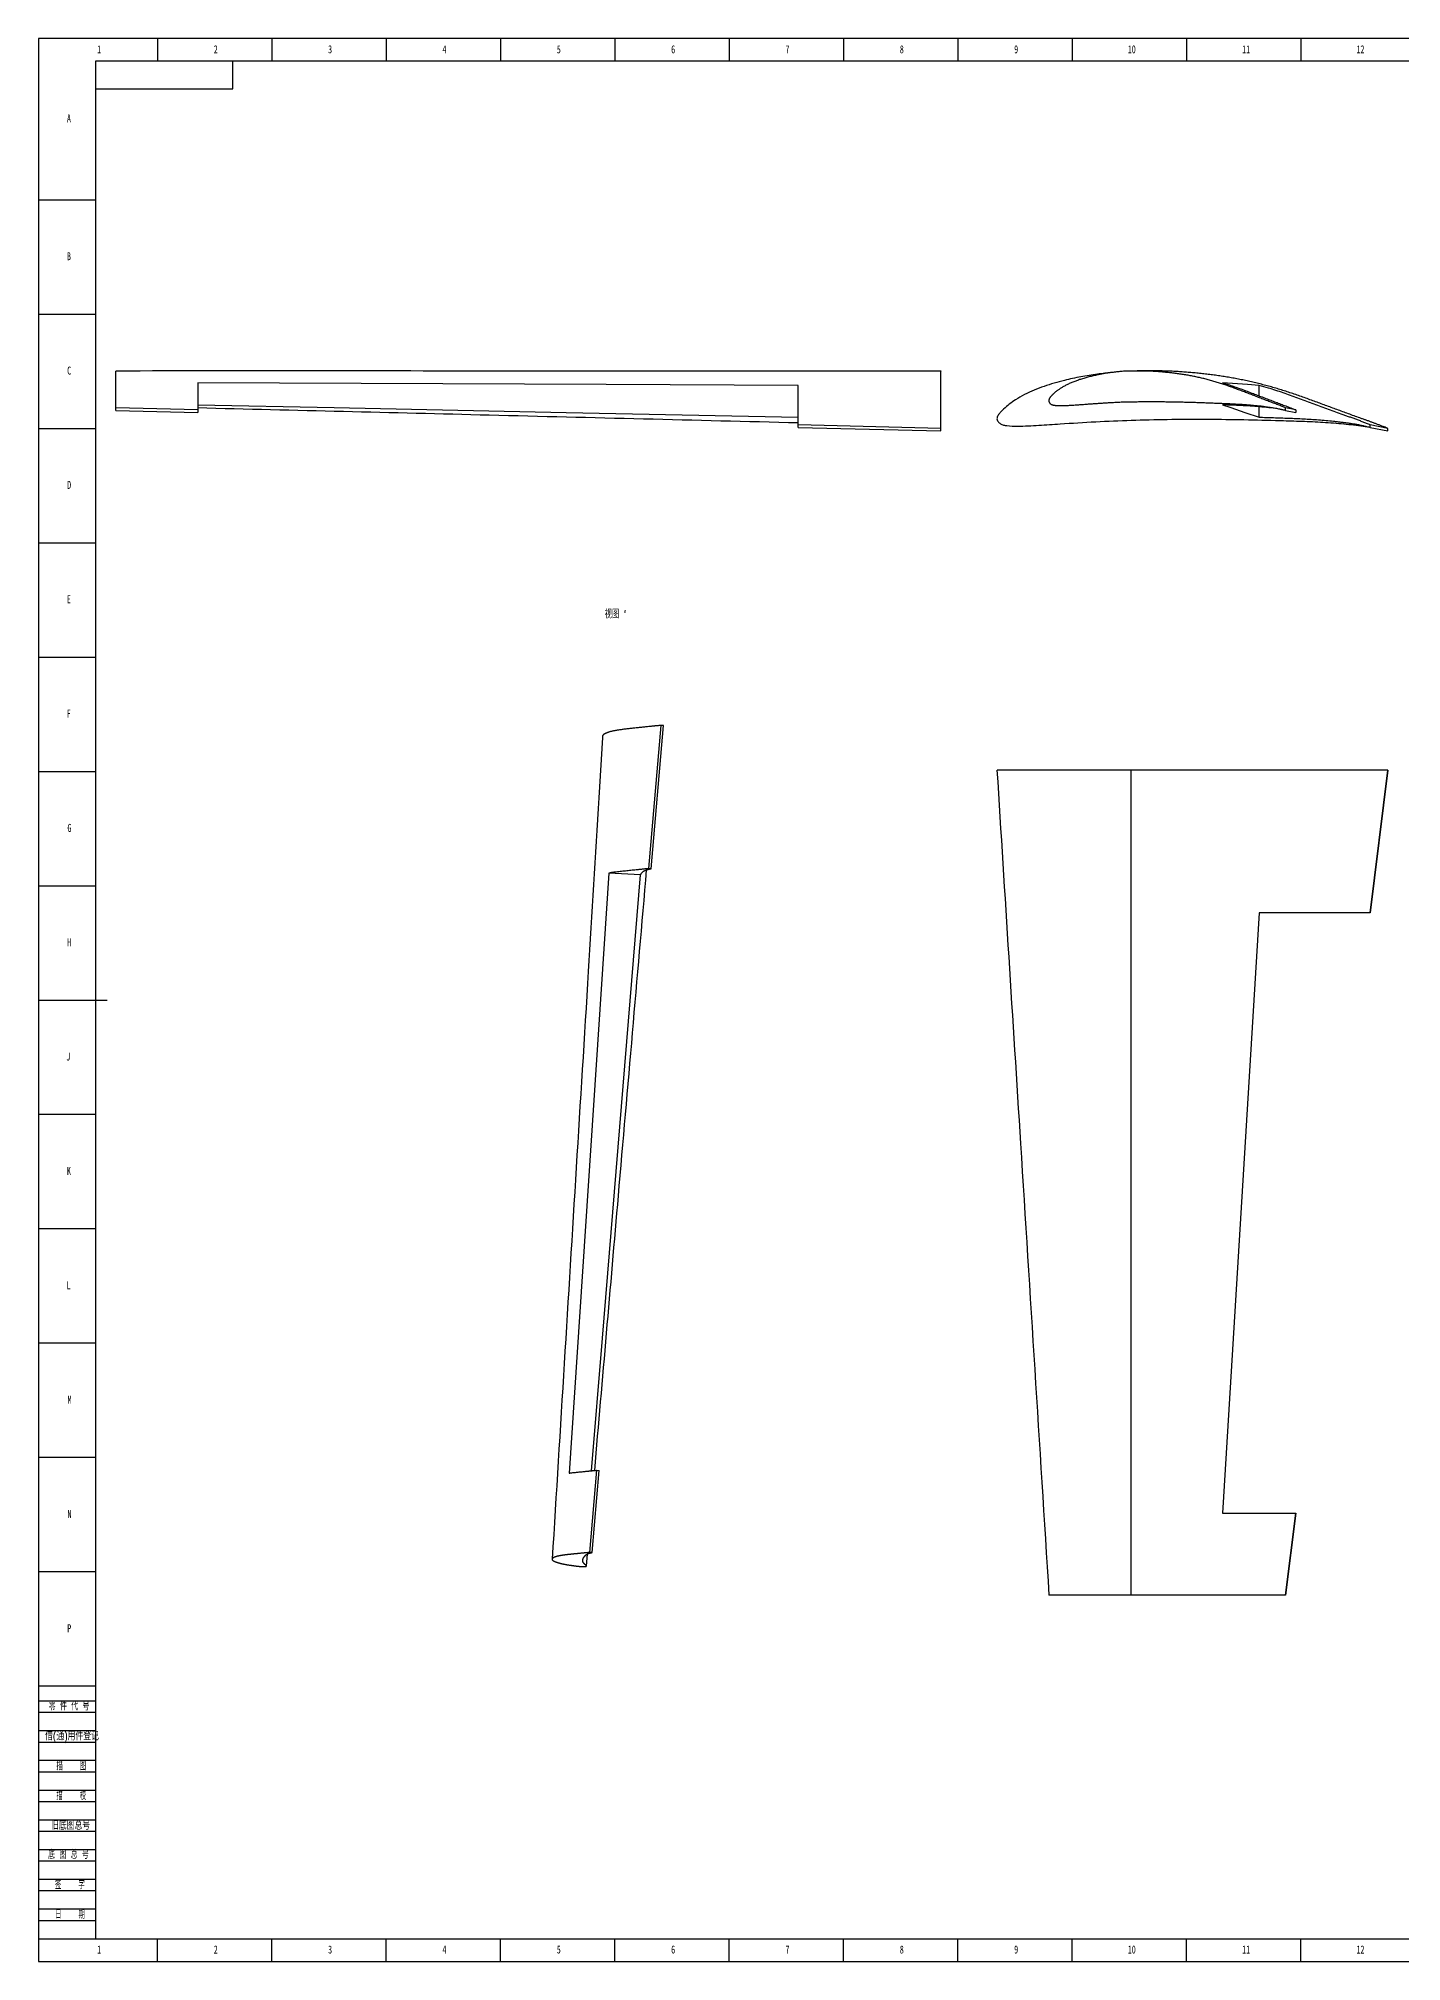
# Model space of a CAD drawing. Header units: millimetres. Extents: x 0 to 1189, y 0 to 841.
# Drawn here: x 0 to 596, y 0 to 841 of the extents above; entities that cross this region are included whole.
import ezdxf

# ---------------------------------------------------------------- set-up
doc = ezdxf.new("R2010")
doc.units = ezdxf.units.MM
for name, color, linetype in [('10', 7, 'Continuous'), ('5', 7, 'Continuous'), ('9', 7, 'Continuous')]:
    doc.layers.add(name, color=color, linetype=linetype)
doc.styles.add('SLDTEXTSTYLE0', font='TXT', dxfattribs={"width": 0.7, "bigfont": 'bigfont'})
doc.styles.add('SLDTEXTSTYLE2', font='TXT', dxfattribs={"width": 0.614286, "bigfont": 'bigfont'})
doc.styles.add('SLDTEXTSTYLE4', font='TXT', dxfattribs={"width": 0.566667, "bigfont": 'bigfont'})
doc.styles.add('SLDTEXTSTYLE5', font='TXT', dxfattribs={"width": 0.7})
doc.styles.add('SLDTEXTSTYLE6', font='TXT', dxfattribs={"width": 0.65, "bigfont": 'bigfont'})

msp = doc.modelspace()

# ---------------------------------------------------------------- linework, layer by layer
at = {"color": 7, "linetype": 'Continuous', "lineweight": 25}
for p, q in [((394.65, 695.55), (368.21, 695.55)), ((533.83, 684.69), (533.83, 689.28)), ((69.65, 678.56), (33.78, 679.46)), ((33.78, 678.36), (33.78, 679.46)), ((33.78, 678.36), (69.65, 677.46)), ((69.65, 678.56), (69.65, 677.46)), ((533.83, 675.36), (533.83, 679.92)), ((545.35, 678.36), (545.34, 679.46)), ((549.8, 678.56), (545.34, 679.46)), ((545.35, 678.36), (549.8, 677.46)), ((549.8, 678.56), (549.8, 677.46)), ((394.65, 670.42), (332.15, 671.98)), ((332.15, 670.9), (332.15, 671.98)), ((332.15, 670.9), (394.65, 669.34)), ((394.65, 669.34), (394.65, 670.42)), ((590.14, 670.42), (582.38, 671.98)), ((582.38, 670.9), (582.38, 671.98)), ((582.38, 670.9), (590.14, 669.34)), ((590.14, 669.34), (590.14, 670.42)), ((272.21, 540.58), (266.8, 477.94)), ((267.88, 477.87), (273.29, 540.51)), ((273.29, 540.51), (272.21, 540.58)), ((246.7, 535.25), (245.09, 508.91)), ((477.74, 521.08), (477.74, 160.22)), ((590.14, 521.08), (582.38, 458.58)), ((582.38, 458.58), (590.14, 521.08)), ((263.25, 475.18), (249.35, 476.03)), ((267.88, 477.87), (266.8, 477.94)), ((533.83, 458.58), (517.73, 196.08)), ((244.07, 214.83), (240.97, 178.88)), ((242.07, 178.82), (245.17, 214.76)), ((244.07, 214.83), (245.17, 214.76)), ((549.8, 196.08), (545.34, 160.22)), ((545.35, 160.22), (549.8, 196.08)), ((239.62, 172.93), (240.08, 178.25)), ((242.07, 178.82), (240.97, 178.88))]:
    msp.add_line(p, q, dxfattribs=at)
at = {"color": 7, "linetype": 'Continuous', "lineweight": 25, "flags": 128}
for points in [[(332.15, 689.28), (248.28, 689.66), (69.65, 690.44)], [(533.83, 689.28), (528.69, 689.66), (517.73, 690.44)], [(69.65, 680.78), (129.33, 679.55), (230.74, 677.46), (332.15, 675.36)], [(517.73, 680.78), (521.39, 679.55), (527.61, 677.46), (533.83, 675.36)], [(249.35, 476.03), (243.83, 392.19), (232.09, 213.6)], [(241.87, 214.63), (246.62, 272.62), (254.94, 373.9), (263.25, 475.18)]]:
    msp.add_lwpolyline(points, dxfattribs=at)
at = {"color": 7, "linetype": 'Continuous', "lineweight": 25}
for points, knots in [([(368.21, 695.55), (342.8, 695.55), (288.67, 695.55), (205.86, 695.57), (119.8, 695.58), (62.45, 695.58), (33.78, 695.57)], [0, 0, 0, 0, 0.227914, 0.485531, 0.742847, 1, 1, 1, 1]), ([(33.78, 679.46), (33.78, 680.42), (33.78, 682.33), (33.78, 685.1), (33.78, 687.96), (33.78, 690.56), (33.78, 692.61), (33.78, 694.09), (33.78, 695.04), (33.78, 695.53), (33.78, 695.52), (33.78, 695.52)], [0, 0, 0, 0, 0.118771, 0.237552, 0.356333, 0.475099, 0.593855, 0.710491, 0.827134, 0.943777, 1, 1, 1, 1]), ([(69.65, 690.44), (69.65, 690.3), (69.65, 689.92), (69.65, 689.28), (69.65, 688.26), (69.65, 687.18), (69.65, 686.08), (69.65, 685.25), (69.65, 684.42), (69.65, 683.58), (69.65, 682.75), (69.65, 682.07), (69.65, 681.52), (69.65, 681.11), (69.65, 680.7), (69.65, 680.29), (69.65, 679.88), (69.65, 679.45), (69.65, 679.01), (69.65, 678.72), (69.65, 678.56)], [0, 0, 0, 0, 0.0204836, 0.0517336, 0.0829836, 0.1454836, 0.1767336, 0.2079836, 0.2392336, 0.2704836, 0.3017336, 0.3329836, 0.3486086, 0.3642336, 0.3798586, 0.3954836, 0.4111086, 0.4267336, 0.4423586, 0.4579836, 0.4579836, 0.4579836, 0.4579836]), ([(394.65, 670.42), (394.65, 670.66), (394.65, 671.06), (394.65, 671.62), (394.65, 672.1), (394.65, 672.57), (394.65, 673.03), (394.65, 673.49), (394.65, 673.94), (394.65, 674.38), (394.65, 674.98), (394.65, 675.73), (394.65, 676.64), (394.65, 677.55), (394.65, 678.47), (394.65, 679.38), (394.65, 680.3), (394.65, 681.22), (394.65, 682.13), (394.65, 683.04), (394.65, 683.93), (394.65, 684.81), (394.65, 685.67), (394.65, 686.5), (394.65, 687.29), (394.65, 688.05), (394.65, 688.76), (394.65, 689.44), (394.65, 690.08), (394.65, 690.68), (394.65, 691.25), (394.65, 691.78), (394.65, 692.27), (394.65, 692.72), (394.65, 693.13), (394.65, 693.51), (394.65, 693.86), (394.65, 694.18), (394.65, 694.46), (394.65, 694.72), (394.65, 694.94), (394.65, 695.14), (394.65, 695.3), (394.65, 695.44), (394.65, 695.54), (394.65, 695.61), (394.65, 695.66), (394.65, 695.66), (394.65, 695.63), (394.65, 695.55), (394.65, 695.55)], [0, 0, 0, 0, 0.015988, 0.027603, 0.039038, 0.050469, 0.061901, 0.073333, 0.084764, 0.096197, 0.107636, 0.130499, 0.153355, 0.176207, 0.199054, 0.221907, 0.244763, 0.267625, 0.290371, 0.313116, 0.335849, 0.358586, 0.381317, 0.404055, 0.426799, 0.449054, 0.471305, 0.493555, 0.515804, 0.538056, 0.560306, 0.582565, 0.604458, 0.626343, 0.648225, 0.670106, 0.691992, 0.713882, 0.735776, 0.757535, 0.779288, 0.801037, 0.822782, 0.844526, 0.866279, 0.888033, 0.909821, 0.931599, 0.95338, 1, 1, 1, 1]), ([(466.39, 694.55), (465.29, 694.43), (461.75, 694.07), (455.81, 693.08), (449.51, 691.72), (444.16, 690.28), (439.75, 688.88), (435.42, 687.25), (431.21, 685.33), (427.59, 683.23), (424.52, 681.1), (422.44, 679.32), (420.89, 677.78), (419.97, 676.75), (419.4, 675.81), (419.12, 675.03), (419.17, 674.18), (419.69, 673.26), (420.65, 672.44), (422.01, 671.86), (424.53, 671.53), (428.13, 671.39), (432.8, 671.59), (437.46, 671.83), (442.12, 672.13), (450.41, 672.7), (462.33, 673.46), (472.7, 673.87), (477.89, 674.07)], [0, 0, 0, 0, 0.029349, 0.09437, 0.15939, 0.200262, 0.241133, 0.282002, 0.322865, 0.363725, 0.392748, 0.421765, 0.436279, 0.450783, 0.458038, 0.465288, 0.472517, 0.479747, 0.492594, 0.505448, 0.518338, 0.559605, 0.60089, 0.642177, 0.683465, 0.724753, 0.862377, 1, 1, 1, 1]), ([(477.74, 695.55), (476.64, 695.6), (475.21, 695.5), (473.44, 695.35), (472.44, 695.26), (471.44, 695.16), (470.45, 695.04), (469.46, 694.92), (468.47, 694.79), (467.49, 694.65), (466.52, 694.49), (465.55, 694.33), (464.58, 694.15), (463.62, 693.97), (462.66, 693.77), (461.71, 693.56), (460.77, 693.34), (459.83, 693.11), (458.9, 692.86), (457.98, 692.61), (457.07, 692.35), (456.17, 692.07), (455.29, 691.79), (454.42, 691.49), (453.57, 691.19), (452.75, 690.87), (451.94, 690.55), (451.16, 690.21), (450.41, 689.87), (449.68, 689.52), (448.99, 689.16), (448.32, 688.79), (447.7, 688.43), (447.11, 688.06), (446.56, 687.7), (446.05, 687.36), (445.59, 687.03), (445.17, 686.71), (444.79, 686.41), (444.46, 686.13), (444.15, 685.87), (443.88, 685.62), (443.64, 685.39), (443.42, 685.18), (443.22, 684.98), (443.04, 684.79), (442.87, 684.62), (442.72, 684.46), (442.59, 684.3), (442.47, 684.15), (442.36, 684.01), (442.26, 683.87), (442.17, 683.73), (442.1, 683.6), (442.03, 683.47), (441.98, 683.34), (441.93, 683.22), (441.9, 683.09), (441.88, 682.97), (441.88, 682.84), (441.86, 682.7), (441.87, 682.56), (441.87, 682.42), (441.87, 682.29), (441.88, 682.17), (441.92, 682.05), (441.96, 681.93), (442.02, 681.81), (442.09, 681.7), (442.18, 681.59), (442.27, 681.48), (442.38, 681.37), (442.5, 681.27), (442.62, 681.16), (442.77, 681.07), (442.92, 680.97), (443.09, 680.89), (443.27, 680.81), (443.46, 680.74), (443.68, 680.68), (443.91, 680.63), (444.17, 680.59), (444.45, 680.56), (444.75, 680.53), (445.09, 680.5), (445.46, 680.48), (445.87, 680.46), (446.34, 680.44), (446.85, 680.44), (447.42, 680.44), (448.06, 680.45), (448.78, 680.48), (449.56, 680.51), (450.42, 680.56), (451.35, 680.61), (452.32, 680.67), (453.32, 680.73), (454.36, 680.8), (455.42, 680.87), (456.49, 680.95), (457.58, 681.03), (458.67, 681.12), (459.77, 681.2), (460.87, 681.28), (461.96, 681.35), (463.06, 681.43), (464.15, 681.5), (465.24, 681.57), (466.33, 681.64), (467.42, 681.71), (468.51, 681.77), (469.6, 681.84), (470.69, 681.89), (471.78, 681.95), (472.86, 682.01), (473.95, 682.06), (475.58, 682.15), (476.85, 682.13), (477.76, 682.15)], [0, 0, 0, 0, 0.0429949, 0.0561467, 0.0692716, 0.0823495, 0.0954016, 0.1084003, 0.121362, 0.1342871, 0.1471699, 0.1600209, 0.17283, 0.1856155, 0.1983413, 0.2110396, 0.2236908, 0.2362963, 0.2488394, 0.261317, 0.2736677, 0.2859017, 0.2980012, 0.3099345, 0.3217016, 0.3332524, 0.3445867, 0.3556771, 0.3664781, 0.3769831, 0.3872091, 0.3970955, 0.4066018, 0.415671, 0.424238, 0.4322458, 0.4396571, 0.4464775, 0.4527302, 0.4584377, 0.4636521, 0.4684174, 0.4727729, 0.4767624, 0.4804262, 0.4837988, 0.4869116, 0.4897898, 0.4924748, 0.4949804, 0.4973328, 0.4995498, 0.5016466, 0.5036321, 0.505523, 0.5073284, 0.5090567, 0.51072, 0.51232, 0.513865, 0.5159127, 0.5176897, 0.5195756, 0.521127, 0.5227035, 0.5243278, 0.525993, 0.5277074, 0.5294782, 0.5313067, 0.5332047, 0.5351729, 0.5372176, 0.5393525, 0.541573, 0.5439055, 0.5463458, 0.5489171, 0.5516321, 0.5545293, 0.5576248, 0.560971, 0.5646114, 0.5685953, 0.5729829, 0.5778263, 0.5832022, 0.5891888, 0.5958641, 0.6033191, 0.6116331, 0.6209184, 0.6312103, 0.6424965, 0.6546004, 0.6673427, 0.6805299, 0.6940924, 0.7079494, 0.722029, 0.7362787, 0.7506016, 0.7649477, 0.7792797, 0.7936011, 0.8079161, 0.8222206, 0.8365103, 0.8507813, 0.8650132, 0.8792538, 0.8934681, 0.9076625, 0.9218675, 0.9360174, 0.9501994, 0.9643967, 1, 1, 1, 1]), ([(471.06, 695.11), (470.3, 695.03), (468.78, 694.86), (467.18, 694.68), (466.39, 694.59)], [0, 0, 0, 0, 0.499999, 1, 1, 1, 1]), ([(590.14, 670.42), (589.57, 670.66), (588.58, 671.06), (587.17, 671.62), (585.93, 672.1), (584.68, 672.57), (583.44, 673.03), (582.19, 673.49), (580.94, 673.94), (579.69, 674.38), (578.02, 674.98), (575.94, 675.73), (573.44, 676.64), (570.95, 677.55), (568.46, 678.47), (565.97, 679.38), (563.47, 680.3), (560.99, 681.22), (558.5, 682.13), (556.02, 683.04), (553.53, 683.93), (551.04, 684.81), (548.54, 685.67), (546.03, 686.5), (543.53, 687.29), (541.04, 688.05), (538.56, 688.76), (536.06, 689.44), (533.56, 690.08), (531.04, 690.68), (528.52, 691.25), (526, 691.78), (523.49, 692.27), (520.99, 692.72), (518.48, 693.13), (515.97, 693.51), (513.45, 693.86), (510.92, 694.18), (508.4, 694.46), (505.88, 694.72), (503.36, 694.94), (500.84, 695.14), (498.32, 695.3), (495.8, 695.44), (493.27, 695.54), (490.75, 695.61), (488.22, 695.66), (485.69, 695.66), (482.19, 695.63), (479.55, 695.55), (477.74, 695.55)], [0, 0, 0, 0, 0.015988, 0.027603, 0.039038, 0.050469, 0.061901, 0.073333, 0.084764, 0.096197, 0.107636, 0.130499, 0.153355, 0.176207, 0.199054, 0.221907, 0.244763, 0.267625, 0.290371, 0.313116, 0.335849, 0.358586, 0.381317, 0.404055, 0.426799, 0.449054, 0.471305, 0.493555, 0.515804, 0.538056, 0.560306, 0.582565, 0.604458, 0.626343, 0.648225, 0.670106, 0.691992, 0.713882, 0.735776, 0.757535, 0.779288, 0.801037, 0.822782, 0.844526, 0.866279, 0.888033, 0.909821, 0.931599, 0.95338, 1, 1, 1, 1]), ([(545.34, 679.46), (544.87, 679.66), (544.1, 679.98), (543, 680.42), (542.06, 680.79), (541.09, 681.16), (540.1, 681.54), (539.09, 681.91), (538.08, 682.3), (537.06, 682.68), (536.03, 683.07), (535.01, 683.46), (533.98, 683.86), (532.95, 684.25), (531.93, 684.64), (530.9, 685.04), (529.89, 685.43), (528.87, 685.82), (527.86, 686.21), (526.85, 686.6), (525.84, 686.98), (524.83, 687.37), (523.82, 687.74), (522.82, 688.11), (521.83, 688.48), (520.85, 688.83), (519.86, 689.18), (518.89, 689.52), (517.91, 689.84), (516.94, 690.16), (515.97, 690.46), (515, 690.76), (514.02, 691.05), (513.05, 691.33), (512.07, 691.6), (511.09, 691.86), (510.11, 692.11), (509.13, 692.35), (508.15, 692.58), (507.16, 692.8), (506.18, 693.01), (505.19, 693.22), (504.19, 693.41), (503.19, 693.6), (502.19, 693.77), (501.19, 693.94), (500.18, 694.1), (499.17, 694.25), (498.16, 694.39), (497.14, 694.53), (496.12, 694.66), (495.11, 694.77), (494.08, 694.89), (493.06, 694.99), (492.04, 695.08), (491.02, 695.17), (490, 695.25), (488.97, 695.32), (487.95, 695.38), (486.93, 695.43), (485.9, 695.48), (484.88, 695.51), (483.86, 695.54), (482.84, 695.56), (481.82, 695.57), (480.8, 695.57), (479.44, 695.56), (478.42, 695.56), (477.74, 695.55)], [0, 0, 0, 0, 0.021868, 0.036013, 0.050482, 0.065293, 0.080398, 0.095745, 0.111247, 0.126833, 0.142461, 0.15815, 0.173846, 0.189536, 0.205223, 0.220856, 0.236405, 0.251884, 0.267343, 0.282812, 0.298285, 0.313684, 0.32899, 0.344187, 0.359235, 0.3742, 0.389053, 0.403778, 0.41843, 0.43303, 0.447541, 0.462052, 0.476528, 0.490971, 0.50541, 0.519852, 0.534268, 0.548678, 0.563091, 0.577496, 0.591912, 0.606335, 0.620784, 0.635259, 0.649754, 0.66425, 0.67879, 0.693374, 0.707976, 0.722597, 0.737229, 0.751869, 0.766512, 0.781157, 0.795807, 0.81043, 0.825067, 0.839699, 0.854306, 0.868927, 0.883522, 0.898101, 0.912691, 0.927232, 0.941783, 0.956318, 0.97082, 1, 1, 1, 1]), ([(517.73, 690.44), (518.22, 690.3), (519.45, 689.92), (521.41, 689.28), (524.35, 688.26), (527.27, 687.18), (530.18, 686.08), (532.36, 685.25), (534.54, 684.42), (536.73, 683.58), (538.91, 682.75), (540.73, 682.07), (542.18, 681.52), (543.28, 681.11), (544.37, 680.7), (545.46, 680.29), (546.55, 679.88), (547.64, 679.45), (548.72, 679.01), (549.44, 678.72), (549.8, 678.56)], [0, 0, 0, 0, 0.0204836, 0.0517336, 0.0829836, 0.1454836, 0.1767336, 0.2079836, 0.2392336, 0.2704836, 0.3017336, 0.3329836, 0.3486086, 0.3642336, 0.3798586, 0.3954836, 0.4111086, 0.4267336, 0.4423586, 0.4579836, 0.4579836, 0.4579836, 0.4579836]), ([(332.15, 671.98), (332.15, 672.21), (332.15, 672.63), (332.15, 673.26), (332.15, 673.86), (332.15, 674.45), (332.15, 675.03), (332.15, 675.6), (332.15, 676.17), (332.15, 676.94), (332.15, 677.91), (332.15, 679.08), (332.15, 680.25), (332.15, 681.42), (332.15, 682.6), (332.15, 684.15), (332.15, 685.67), (332.15, 687.1), (332.15, 688.2), (332.15, 688.91), (332.15, 689.28)], [0, 0, 0, 0, 0.015625, 0.03125, 0.046875, 0.0625, 0.078125, 0.09375, 0.109375, 0.125, 0.15625, 0.1875, 0.21875, 0.25, 0.28125, 0.3125, 0.375, 0.40625, 0.4375, 0.4764479, 0.4764479, 0.4764479, 0.4764479]), ([(477.76, 682.15), (478.67, 682.16), (479.94, 682.15), (481.57, 682.17), (482.65, 682.18), (483.73, 682.19), (484.81, 682.19), (485.89, 682.2), (486.98, 682.2), (488.07, 682.2), (489.16, 682.19), (490.25, 682.19), (491.34, 682.18), (492.43, 682.17), (493.53, 682.15), (494.62, 682.14), (495.72, 682.12), (496.81, 682.1), (497.9, 682.08), (498.99, 682.06), (500.07, 682.04), (501.15, 682.01), (502.23, 681.98), (503.31, 681.95), (504.4, 681.92), (505.49, 681.89), (506.58, 681.86), (507.68, 681.82), (508.78, 681.78), (509.88, 681.74), (510.97, 681.7), (512.07, 681.66), (513.16, 681.62), (514.25, 681.57), (515.34, 681.53), (516.43, 681.49), (517.51, 681.44), (518.61, 681.39), (519.7, 681.35), (520.78, 681.3), (521.87, 681.25), (522.95, 681.19), (524.02, 681.13), (525.09, 681.07), (526.16, 681.01), (527.21, 680.94), (528.27, 680.86), (529.32, 680.78), (530.36, 680.69), (531.4, 680.6), (532.43, 680.5), (533.46, 680.39), (534.48, 680.28), (535.49, 680.16), (536.5, 680.03), (537.5, 679.89), (538.48, 679.75), (539.46, 679.6), (540.41, 679.44), (541.34, 679.27), (542.26, 679.09), (543.15, 678.9), (544.18, 678.66), (544.91, 678.48), (545.35, 678.36)], [0, 0, 0, 0, 0.0401201, 0.0560996, 0.0720635, 0.087975, 0.10392, 0.1198731, 0.135883, 0.1518962, 0.1679615, 0.1840619, 0.2001789, 0.2163127, 0.2324543, 0.248622, 0.264766, 0.2808862, 0.2969733, 0.313037, 0.3290042, 0.3449296, 0.3608272, 0.3767648, 0.3927478, 0.4088477, 0.4250158, 0.4411877, 0.4573956, 0.4736032, 0.489774, 0.505949, 0.5220967, 0.5381713, 0.5542003, 0.5702293, 0.586308, 0.6024231, 0.6185197, 0.6345888, 0.6506123, 0.66654, 0.6824132, 0.6982137, 0.7139147, 0.7295756, 0.7451331, 0.7606425, 0.776059, 0.7914472, 0.8067478, 0.8219673, 0.8371071, 0.8522043, 0.8671811, 0.8820323, 0.8967575, 0.9112678, 0.925548, 0.9395294, 0.9532598, 0.9666862, 0.9798279, 1, 1, 1, 1]), ([(582.38, 671.98), (581.86, 672.21), (580.82, 672.63), (579.25, 673.26), (577.67, 673.86), (576.08, 674.45), (574.49, 675.03), (572.9, 675.6), (571.31, 676.17), (569.19, 676.94), (566.55, 677.91), (563.37, 679.08), (560.2, 680.25), (557.03, 681.42), (553.86, 682.6), (549.63, 684.15), (545.38, 685.67), (541.1, 687.1), (537.61, 688.2), (535.18, 688.91), (533.83, 689.28)], [0, 0, 0, 0, 0.015625, 0.03125, 0.046875, 0.0625, 0.078125, 0.09375, 0.109375, 0.125, 0.15625, 0.1875, 0.21875, 0.25, 0.28125, 0.3125, 0.375, 0.40625, 0.4375, 0.4764479, 0.4764479, 0.4764479, 0.4764479]), ([(69.65, 679.54), (112.12, 678.49), (199.63, 676.31), (287.12, 674.13), (332.15, 673.01)], [0, 0, 0, 0, 0.48538, 1, 1, 1, 1]), ([(477.89, 674.07), (483.14, 674.21), (493.64, 674.5), (509.41, 674.54), (525.17, 674.37), (538.75, 674.04), (550.17, 673.72), (559.41, 673.36), (567.01, 672.84), (572.97, 672.26), (577.15, 671.79), (579.88, 671.39), (581.17, 671.21)], [0, 0, 0, 0, 0.152413, 0.304827, 0.457241, 0.609656, 0.699073, 0.788488, 0.877902, 0.920055, 0.962208, 1, 1, 1, 1]), ([(543.6, 678.74), (543.06, 678.83), (539.88, 679.37), (533.96, 679.96), (525.87, 680.48), (520.44, 680.68), (517.73, 680.78)], [0, 0, 0, 0, 0.0629401, 0.3729034, 0.686336, 1, 1, 1, 1]), ([(533.83, 675.36), (534.83, 675.33), (536.93, 675.27), (540.12, 675.18), (543.4, 675.08), (546.68, 674.96), (549.96, 674.83), (553.23, 674.67), (556.5, 674.48), (559.77, 674.25), (563.04, 673.97), (565.75, 673.7), (567.92, 673.46), (569.54, 673.27), (571.17, 673.06), (572.79, 672.84), (574.4, 672.6), (576.01, 672.34), (577.62, 672.04), (579.22, 671.71), (580.81, 671.33), (581.86, 671.06), (582.38, 670.9)], [0.7800092, 0.7800092, 0.7800092, 0.7800092, 0.7935208, 0.8082693, 0.8230178, 0.8377663, 0.8525149, 0.8672634, 0.8820119, 0.8967604, 0.9115089, 0.9262574, 0.9336317, 0.9410059, 0.9483802, 0.9557545, 0.9631287, 0.970503, 0.9778772, 0.9852515, 0.9926257, 1, 1, 1, 1]), ([(272.21, 540.58), (271.96, 540.56), (271.56, 540.52), (271, 540.47), (270.51, 540.43), (270.04, 540.38), (269.58, 540.33), (269.12, 540.28), (268.67, 540.23), (268.21, 540.18), (267.61, 540.12), (266.85, 540.04), (265.94, 539.94), (265.02, 539.84), (264.1, 539.75), (263.17, 539.65), (262.24, 539.56), (261.32, 539.46), (260.4, 539.36), (259.48, 539.27), (258.58, 539.17), (257.7, 539.07), (256.83, 538.97), (256, 538.87), (255.19, 538.77), (254.43, 538.66), (253.71, 538.55), (253.03, 538.44), (252.38, 538.33), (251.76, 538.21), (251.18, 538.09), (250.65, 537.97), (250.15, 537.85), (249.69, 537.72), (249.27, 537.59), (248.88, 537.46), (248.52, 537.33), (248.2, 537.19), (247.9, 537.06), (247.64, 536.92), (247.41, 536.78), (247.2, 536.64), (247.03, 536.49), (246.88, 536.35), (246.77, 536.2), (246.69, 536.05), (246.64, 535.9), (246.62, 535.74), (246.64, 535.53), (246.71, 535.36), (246.7, 535.25)], [0, 0, 0, 0, 0.015988, 0.027603, 0.039038, 0.050469, 0.061901, 0.073333, 0.084764, 0.096197, 0.107636, 0.130499, 0.153355, 0.176207, 0.199054, 0.221907, 0.244763, 0.267625, 0.290371, 0.313116, 0.335849, 0.358586, 0.381317, 0.404055, 0.426799, 0.449054, 0.471305, 0.493555, 0.515804, 0.538056, 0.560306, 0.582565, 0.604458, 0.626343, 0.648225, 0.670106, 0.691992, 0.713882, 0.735776, 0.757535, 0.779288, 0.801037, 0.822782, 0.844526, 0.866279, 0.888033, 0.909821, 0.931599, 0.95338, 1, 1, 1, 1]), ([(419.16, 521.08), (422.58, 466.65), (430.15, 346.36), (437.72, 226.08), (441.87, 160.22)], [0, 0, 0, 0, 0.45248, 1, 1, 1, 1]), ([(477.74, 521.08), (475.29, 521.08), (470.4, 521.08), (463.08, 521.08), (455.81, 521.08), (449.51, 521.08), (444.16, 521.08), (439.75, 521.08), (435.42, 521.08), (431.21, 521.08), (427.59, 521.08), (424.52, 521.08), (422.44, 521.08), (420.89, 521.08), (419.96, 521.08), (419.42, 521.08), (419.15, 521.08), (419.18, 521.08), (419.19, 521.08)], [0, 0, 0, 0, 0.114421, 0.228834, 0.343243, 0.457649, 0.529567, 0.601482, 0.673394, 0.745296, 0.817191, 0.868259, 0.919316, 0.944855, 0.970376, 0.983141, 0.995899, 1, 1, 1, 1]), ([(590.14, 521.08), (589.57, 521.08), (588.58, 521.08), (587.17, 521.08), (585.93, 521.08), (584.68, 521.08), (583.44, 521.08), (582.19, 521.08), (580.94, 521.08), (579.69, 521.08), (578.02, 521.08), (575.94, 521.08), (573.44, 521.08), (570.95, 521.08), (568.46, 521.08), (565.97, 521.08), (563.47, 521.08), (560.99, 521.08), (558.5, 521.08), (556.02, 521.08), (553.53, 521.08), (551.04, 521.08), (548.54, 521.08), (546.03, 521.08), (543.53, 521.08), (541.04, 521.08), (538.56, 521.08), (536.06, 521.08), (533.56, 521.08), (531.04, 521.08), (528.52, 521.08), (526, 521.08), (523.49, 521.08), (520.99, 521.08), (518.48, 521.08), (515.97, 521.08), (513.45, 521.08), (510.92, 521.08), (508.4, 521.08), (505.88, 521.08), (503.36, 521.08), (500.84, 521.08), (498.32, 521.08), (495.8, 521.08), (493.27, 521.08), (490.75, 521.08), (488.22, 521.08), (485.69, 521.08), (482.19, 521.08), (479.55, 521.08), (477.74, 521.08)], [0, 0, 0, 0, 0.015988, 0.027603, 0.039038, 0.050469, 0.061901, 0.073333, 0.084764, 0.096197, 0.107636, 0.130499, 0.153355, 0.176207, 0.199054, 0.221907, 0.244763, 0.267625, 0.290371, 0.313116, 0.335849, 0.358586, 0.381317, 0.404055, 0.426799, 0.449054, 0.471305, 0.493555, 0.515804, 0.538056, 0.560306, 0.582565, 0.604458, 0.626343, 0.648225, 0.670106, 0.691992, 0.713882, 0.735776, 0.757535, 0.779288, 0.801037, 0.822782, 0.844526, 0.866279, 0.888033, 0.909821, 0.931599, 0.95338, 1, 1, 1, 1]), ([(245.09, 508.92), (243.54, 483.62), (240.23, 429.72), (235.16, 347.28), (229.89, 261.62), (226.39, 204.52), (224.65, 175.98)], [0, 0, 0, 0, 0.227912, 0.485529, 0.742846, 1, 1, 1, 1]), ([(243.24, 214.76), (246.7, 254.78), (254.27, 342.35), (261.85, 429.88), (265.96, 477.4)], [0, 0, 0, 0, 0.457146, 1, 1, 1, 1]), ([(266.8, 477.94), (266.58, 477.92), (266.15, 477.88), (265.52, 477.82), (264.91, 477.76), (264.32, 477.7), (263.73, 477.64), (263.15, 477.58), (262.58, 477.52), (261.8, 477.43), (260.83, 477.33), (259.65, 477.21), (258.47, 477.09), (257.28, 476.97), (256.1, 476.84), (254.53, 476.68), (253, 476.51), (251.56, 476.34), (250.45, 476.19), (249.73, 476.09), (249.35, 476.03)], [0, 0, 0, 0, 0.015625, 0.03125, 0.046875, 0.0625, 0.078125, 0.09375, 0.109375, 0.125, 0.15625, 0.1875, 0.21875, 0.25, 0.28125, 0.3125, 0.375, 0.40625, 0.4375, 0.4764479, 0.4764479, 0.4764479, 0.4764479]), ([(263.25, 475.18), (263.28, 475.24), (263.35, 475.36), (263.45, 475.55), (263.57, 475.74), (263.69, 475.94), (263.84, 476.13), (264.01, 476.32), (264.21, 476.51), (264.46, 476.69), (264.75, 476.88), (265.02, 477.03), (265.27, 477.14), (265.47, 477.23), (265.68, 477.32), (265.91, 477.4), (266.16, 477.49), (266.43, 477.57), (266.73, 477.65), (267.06, 477.73), (267.45, 477.8), (267.72, 477.85), (267.88, 477.87)], [0.7800092, 0.7800092, 0.7800092, 0.7800092, 0.7935208, 0.8082693, 0.8230178, 0.8377663, 0.8525149, 0.8672634, 0.8820119, 0.8967604, 0.9115089, 0.9262574, 0.9336317, 0.9410059, 0.9483802, 0.9557545, 0.9631287, 0.970503, 0.9778772, 0.9852515, 0.9926257, 1, 1, 1, 1]), ([(582.38, 458.58), (581.86, 458.58), (580.82, 458.58), (579.25, 458.58), (577.67, 458.58), (576.08, 458.58), (574.49, 458.58), (572.9, 458.58), (571.31, 458.58), (569.19, 458.58), (566.55, 458.58), (563.37, 458.58), (560.2, 458.58), (557.03, 458.58), (553.86, 458.58), (549.63, 458.58), (545.38, 458.58), (541.1, 458.58), (537.61, 458.58), (535.18, 458.58), (533.83, 458.58)], [0, 0, 0, 0, 0.015625, 0.03125, 0.046875, 0.0625, 0.078125, 0.09375, 0.109375, 0.125, 0.15625, 0.1875, 0.21875, 0.25, 0.28125, 0.3125, 0.375, 0.40625, 0.4375, 0.4764479, 0.4764479, 0.4764479, 0.4764479]), ([(232.09, 213.6), (232.24, 213.62), (232.62, 213.67), (233.27, 213.75), (234.3, 213.87), (235.38, 213.98), (236.49, 214.09), (237.33, 214.18), (238.17, 214.26), (239.01, 214.34), (239.85, 214.42), (240.54, 214.49), (241.09, 214.55), (241.5, 214.59), (241.91, 214.63), (242.33, 214.67), (242.75, 214.71), (243.18, 214.75), (243.62, 214.79), (243.92, 214.82), (244.07, 214.83)], [0, 0, 0, 0, 0.0204836, 0.0517336, 0.0829836, 0.1454836, 0.1767336, 0.2079836, 0.2392336, 0.2704836, 0.3017336, 0.3329836, 0.3486086, 0.3642336, 0.3798586, 0.3954836, 0.4111086, 0.4267336, 0.4423586, 0.4579836, 0.4579836, 0.4579836, 0.4579836]), ([(517.73, 196.08), (518.22, 196.08), (519.45, 196.08), (521.41, 196.08), (524.35, 196.08), (527.27, 196.08), (530.18, 196.08), (532.36, 196.08), (534.54, 196.08), (536.73, 196.08), (538.91, 196.08), (540.73, 196.08), (542.18, 196.08), (543.28, 196.08), (544.37, 196.08), (545.46, 196.08), (546.55, 196.08), (547.64, 196.08), (548.72, 196.08), (549.44, 196.08), (549.8, 196.08)], [0, 0, 0, 0, 0.0204836, 0.0517336, 0.0829836, 0.1454836, 0.1767336, 0.2079836, 0.2392336, 0.2704836, 0.3017336, 0.3329836, 0.3486086, 0.3642336, 0.3798586, 0.3954836, 0.4111086, 0.4267336, 0.4423586, 0.4579836, 0.4579836, 0.4579836, 0.4579836]), ([(240.97, 178.88), (240.76, 178.87), (240.44, 178.84), (240, 178.8), (239.63, 178.76), (239.25, 178.73), (238.87, 178.69), (238.49, 178.65), (238.11, 178.61), (237.72, 178.57), (237.33, 178.54), (236.93, 178.5), (236.54, 178.46), (236.14, 178.42), (235.74, 178.38), (235.35, 178.34), (234.95, 178.3), (234.56, 178.27), (234.17, 178.23), (233.78, 178.19), (233.39, 178.15), (233, 178.11), (232.62, 178.08), (232.25, 178.04), (231.88, 178), (231.52, 177.96), (231.17, 177.92), (230.83, 177.88), (230.5, 177.84), (230.18, 177.8), (229.87, 177.76), (229.57, 177.72), (229.28, 177.68), (229, 177.64), (228.73, 177.59), (228.47, 177.55), (228.21, 177.51), (227.97, 177.46), (227.73, 177.41), (227.51, 177.37), (227.29, 177.32), (227.09, 177.27), (226.89, 177.22), (226.7, 177.17), (226.52, 177.12), (226.35, 177.07), (226.19, 177.02), (226.03, 176.97), (225.89, 176.91), (225.75, 176.86), (225.62, 176.81), (225.49, 176.75), (225.38, 176.7), (225.27, 176.64), (225.17, 176.58), (225.08, 176.53), (225, 176.47), (224.93, 176.41), (224.86, 176.35), (224.81, 176.29), (224.76, 176.23), (224.72, 176.17), (224.69, 176.11), (224.66, 176.05), (224.65, 175.99), (224.64, 175.93), (224.65, 175.84), (224.65, 175.78), (224.65, 175.74)], [0, 0, 0, 0, 0.021868, 0.036013, 0.050482, 0.065293, 0.080398, 0.095745, 0.111247, 0.126833, 0.142461, 0.15815, 0.173846, 0.189536, 0.205223, 0.220856, 0.236405, 0.251884, 0.267343, 0.282812, 0.298285, 0.313684, 0.32899, 0.344187, 0.359235, 0.3742, 0.389053, 0.403778, 0.41843, 0.43303, 0.447541, 0.462052, 0.476528, 0.490971, 0.50541, 0.519852, 0.534268, 0.548678, 0.563091, 0.577496, 0.591912, 0.606335, 0.620784, 0.635259, 0.649754, 0.66425, 0.67879, 0.693374, 0.707976, 0.722597, 0.737229, 0.751869, 0.766512, 0.781157, 0.795807, 0.81043, 0.825067, 0.839699, 0.854306, 0.868927, 0.883522, 0.898101, 0.912691, 0.927232, 0.941783, 0.956318, 0.97082, 1, 1, 1, 1]), ([(238.03, 174.92), (238.02, 174.98), (238.04, 175.05), (238.02, 175.15), (238.02, 175.22), (238.01, 175.29), (238.01, 175.35), (238.01, 175.42), (238.02, 175.48), (238.02, 175.55), (238.03, 175.62), (238.04, 175.68), (238.05, 175.75), (238.07, 175.82), (238.09, 175.88), (238.1, 175.95), (238.12, 176.01), (238.15, 176.08), (238.17, 176.15), (238.2, 176.21), (238.23, 176.28), (238.26, 176.34), (238.29, 176.4), (238.32, 176.47), (238.36, 176.53), (238.39, 176.6), (238.43, 176.66), (238.47, 176.73), (238.51, 176.79), (238.56, 176.86), (238.6, 176.92), (238.65, 176.98), (238.69, 177.05), (238.74, 177.11), (238.79, 177.18), (238.84, 177.24), (238.89, 177.3), (238.94, 177.37), (238.99, 177.43), (239.04, 177.5), (239.1, 177.56), (239.16, 177.62), (239.22, 177.68), (239.28, 177.74), (239.35, 177.81), (239.43, 177.87), (239.51, 177.93), (239.59, 177.98), (239.68, 178.04), (239.78, 178.1), (239.88, 178.16), (239.99, 178.21), (240.11, 178.27), (240.24, 178.32), (240.37, 178.38), (240.51, 178.43), (240.66, 178.48), (240.81, 178.53), (240.97, 178.58), (241.14, 178.63), (241.32, 178.67), (241.51, 178.72), (241.76, 178.76), (241.95, 178.8), (242.07, 178.82)], [0, 0, 0, 0, 0.0401201, 0.0560996, 0.0720635, 0.087975, 0.10392, 0.1198731, 0.135883, 0.1518962, 0.1679615, 0.1840619, 0.2001789, 0.2163127, 0.2324543, 0.248622, 0.264766, 0.2808862, 0.2969733, 0.313037, 0.3290042, 0.3449296, 0.3608272, 0.3767648, 0.3927478, 0.4088477, 0.4250158, 0.4411877, 0.4573956, 0.4736032, 0.489774, 0.505949, 0.5220967, 0.5381713, 0.5542003, 0.5702293, 0.586308, 0.6024231, 0.6185197, 0.6345888, 0.6506123, 0.66654, 0.6824132, 0.6982137, 0.7139147, 0.7295756, 0.7451331, 0.7606425, 0.776059, 0.7914472, 0.8067478, 0.8219673, 0.8371071, 0.8522043, 0.8671811, 0.8820323, 0.8967575, 0.9112678, 0.925548, 0.9395294, 0.9532598, 0.9666862, 0.9798279, 1, 1, 1, 1]), ([(224.65, 175.74), (224.61, 175.67), (224.7, 175.58), (224.84, 175.46), (224.93, 175.4), (225.03, 175.33), (225.13, 175.26), (225.25, 175.19), (225.38, 175.12), (225.52, 175.06), (225.67, 174.99), (225.83, 174.92), (226, 174.85), (226.18, 174.78), (226.38, 174.71), (226.58, 174.64), (226.8, 174.57), (227.03, 174.49), (227.27, 174.42), (227.52, 174.35), (227.77, 174.28), (228.05, 174.21), (228.33, 174.14), (228.62, 174.06), (228.92, 173.99), (229.23, 173.92), (229.55, 173.85), (229.88, 173.79), (230.22, 173.72), (230.57, 173.65), (230.93, 173.59), (231.29, 173.53), (231.65, 173.47), (232.01, 173.41), (232.37, 173.35), (232.71, 173.3), (233.04, 173.25), (233.35, 173.21), (233.65, 173.17), (233.93, 173.13), (234.19, 173.09), (234.44, 173.06), (234.66, 173.03), (234.88, 173.01), (235.08, 172.98), (235.26, 172.96), (235.43, 172.94), (235.6, 172.92), (235.75, 172.9), (235.9, 172.88), (236.04, 172.87), (236.18, 172.85), (236.32, 172.84), (236.45, 172.83), (236.58, 172.82), (236.71, 172.81), (236.83, 172.79), (236.96, 172.79), (237.08, 172.78), (237.21, 172.77), (237.35, 172.76), (237.49, 172.75), (237.62, 172.74), (237.75, 172.73), (237.87, 172.73), (237.99, 172.72), (238.11, 172.72), (238.23, 172.71), (238.35, 172.71), (238.46, 172.71), (238.57, 172.71), (238.68, 172.71), (238.78, 172.71), (238.88, 172.71), (238.98, 172.71), (239.07, 172.72), (239.16, 172.72), (239.24, 172.73), (239.31, 172.74), (239.37, 172.75), (239.42, 172.76), (239.46, 172.77), (239.49, 172.79), (239.52, 172.8), (239.55, 172.82), (239.58, 172.84), (239.6, 172.87), (239.62, 172.89), (239.62, 172.92), (239.62, 172.96), (239.61, 173), (239.59, 173.05), (239.56, 173.1), (239.52, 173.15), (239.47, 173.21), (239.42, 173.27), (239.36, 173.34), (239.29, 173.41), (239.22, 173.48), (239.14, 173.55), (239.07, 173.62), (238.99, 173.69), (238.91, 173.76), (238.84, 173.83), (238.77, 173.9), (238.7, 173.98), (238.63, 174.05), (238.56, 174.12), (238.49, 174.19), (238.43, 174.26), (238.37, 174.33), (238.31, 174.4), (238.26, 174.47), (238.2, 174.54), (238.15, 174.61), (238.11, 174.68), (238.03, 174.79), (238.04, 174.86), (238.03, 174.92)], [0, 0, 0, 0, 0.0429949, 0.0561467, 0.0692716, 0.0823495, 0.0954016, 0.1084003, 0.121362, 0.1342871, 0.1471699, 0.1600209, 0.17283, 0.1856155, 0.1983413, 0.2110396, 0.2236908, 0.2362963, 0.2488394, 0.261317, 0.2736677, 0.2859017, 0.2980012, 0.3099345, 0.3217016, 0.3332524, 0.3445867, 0.3556771, 0.3664781, 0.3769831, 0.3872091, 0.3970955, 0.4066018, 0.415671, 0.424238, 0.4322458, 0.4396571, 0.4464775, 0.4527302, 0.4584377, 0.4636521, 0.4684174, 0.4727729, 0.4767624, 0.4804262, 0.4837988, 0.4869116, 0.4897898, 0.4924748, 0.4949804, 0.4973328, 0.4995498, 0.5016466, 0.5036321, 0.505523, 0.5073284, 0.5090567, 0.51072, 0.51232, 0.513865, 0.5159127, 0.5176897, 0.5195756, 0.521127, 0.5227035, 0.5243278, 0.525993, 0.5277074, 0.5294782, 0.5313067, 0.5332047, 0.5351729, 0.5372176, 0.5393525, 0.541573, 0.5439055, 0.5463458, 0.5489171, 0.5516321, 0.5545293, 0.5576248, 0.560971, 0.5646114, 0.5685953, 0.5729829, 0.5778263, 0.5832022, 0.5891888, 0.5958641, 0.6033191, 0.6116331, 0.6209184, 0.6312103, 0.6424965, 0.6546004, 0.6673427, 0.6805299, 0.6940924, 0.7079494, 0.722029, 0.7362787, 0.7506016, 0.7649477, 0.7792797, 0.7936011, 0.8079161, 0.8222206, 0.8365103, 0.8507813, 0.8650132, 0.8792538, 0.8934681, 0.9076625, 0.9218675, 0.9360174, 0.9501994, 0.9643967, 1, 1, 1, 1]), ([(477.74, 160.22), (476.53, 160.22), (474.12, 160.22), (470.51, 160.22), (466.92, 160.22), (463.36, 160.22), (459.84, 160.22), (456.4, 160.22), (453.03, 160.22), (449.75, 160.22), (447.1, 160.22), (445.03, 160.22), (443.76, 160.22), (442.81, 160.22), (442.27, 160.22), (441.95, 160.22), (441.86, 160.22), (441.87, 160.22), (441.87, 160.22)], [0, 0, 0, 0, 0.091283, 0.182594, 0.273904, 0.365213, 0.456521, 0.546197, 0.635867, 0.725522, 0.815155, 0.866099, 0.917032, 0.942508, 0.967954, 0.980676, 0.993359, 1, 1, 1, 1]), ([(545.34, 160.22), (544.87, 160.22), (544.1, 160.22), (543, 160.22), (542.06, 160.22), (541.09, 160.22), (540.1, 160.22), (539.09, 160.22), (538.08, 160.22), (537.06, 160.22), (536.03, 160.22), (535.01, 160.22), (533.98, 160.22), (532.95, 160.22), (531.93, 160.22), (530.9, 160.22), (529.89, 160.22), (528.87, 160.22), (527.86, 160.22), (526.85, 160.22), (525.84, 160.22), (524.83, 160.22), (523.82, 160.22), (522.82, 160.22), (521.83, 160.22), (520.85, 160.22), (519.86, 160.22), (518.89, 160.22), (517.91, 160.22), (516.94, 160.22), (515.97, 160.22), (515, 160.22), (514.02, 160.22), (513.05, 160.22), (512.07, 160.22), (511.09, 160.22), (510.11, 160.22), (509.13, 160.22), (508.15, 160.22), (507.16, 160.22), (506.18, 160.22), (505.19, 160.22), (504.19, 160.22), (503.19, 160.22), (502.19, 160.22), (501.19, 160.22), (500.18, 160.22), (499.17, 160.22), (498.16, 160.22), (497.14, 160.22), (496.12, 160.22), (495.11, 160.22), (494.08, 160.22), (493.06, 160.22), (492.04, 160.22), (491.02, 160.22), (490, 160.22), (488.97, 160.22), (487.95, 160.22), (486.93, 160.22), (485.9, 160.22), (484.88, 160.22), (483.86, 160.22), (482.84, 160.22), (481.82, 160.22), (480.8, 160.22), (479.44, 160.22), (478.42, 160.22), (477.74, 160.22)], [0, 0, 0, 0, 0.021868, 0.036013, 0.050482, 0.065293, 0.080398, 0.095745, 0.111247, 0.126833, 0.142461, 0.15815, 0.173846, 0.189536, 0.205223, 0.220856, 0.236405, 0.251884, 0.267343, 0.282812, 0.298285, 0.313684, 0.32899, 0.344187, 0.359235, 0.3742, 0.389053, 0.403778, 0.41843, 0.43303, 0.447541, 0.462052, 0.476528, 0.490971, 0.50541, 0.519852, 0.534268, 0.548678, 0.563091, 0.577496, 0.591912, 0.606335, 0.620784, 0.635259, 0.649754, 0.66425, 0.67879, 0.693374, 0.707976, 0.722597, 0.737229, 0.751869, 0.766512, 0.781157, 0.795807, 0.81043, 0.825067, 0.839699, 0.854306, 0.868927, 0.883522, 0.898101, 0.912691, 0.927232, 0.941783, 0.956318, 0.97082, 1, 1, 1, 1])]:
    msp.add_open_spline(points, degree=3, knots=knots, dxfattribs=at)
at = {"layer": '5', "color": 7}
for p, q in [((1189, 841), (0, 841)), ((0, 841), (0, 0)), ((0, 114), (25, 114)), ((0, 109), (25, 109)), ((0, 101), (25, 101)), ((0, 96), (25, 96)), ((0, 88), (25, 88)), ((0, 83), (25, 83)), ((0, 75), (25, 75)), ((0, 70), (25, 70)), ((0, 62), (25, 62)), ((0, 57), (25, 57)), ((0, 49), (25, 49)), ((0, 44), (25, 44)), ((0, 36), (25, 36)), ((0, 31), (25, 31)), ((0, 23), (25, 23)), ((0, 18), (25, 18)), ((0, 0), (1189, 0))]:
    msp.add_line(p, q, dxfattribs=at)
at = {"layer": '5'}
for p, q in [((52, 841), (52, 831.05)), ((102, 841), (102, 831.05)), ((152, 841), (152, 831.05)), ((202, 841), (202, 831.05)), ((252, 841), (252, 831.05)), ((302, 841), (302, 831.05)), ((352, 841), (352, 831.05)), ((402, 841), (402, 831.05)), ((452, 841), (452, 831.05)), ((502, 841), (502, 831.05)), ((552, 841), (552, 831.05)), ((0, 770.5), (25, 770.5)), ((0, 720.5), (25, 720.5)), ((0, 670.5), (25, 670.5)), ((0, 620.5), (25, 620.5)), ((0, 570.5), (25, 570.5)), ((0, 520.5), (25, 520.5)), ((0, 470.5), (25, 470.5)), ((0, 370.5), (25, 370.5)), ((0, 320.5), (25, 320.5)), ((0, 270.5), (25, 270.5)), ((0, 220.5), (25, 220.5)), ((0, 170.5), (25, 170.5)), ((0, 120.5), (25, 120.5)), ((52, 0), (52, 10)), ((102, 0), (102, 10)), ((152, 0), (152, 10)), ((202, 0), (202, 10)), ((252, 0), (252, 10)), ((302, 0), (302, 10)), ((352, 0), (352, 10)), ((402, 0), (402, 10)), ((452, 0), (452, 10)), ((502, 0), (502, 10)), ((552, 0), (552, 10))]:
    msp.add_line(p, q, dxfattribs=at)
at = {"layer": '5', "color": 7, "lineweight": 25}
for p, q in [((1179, 831.05), (25, 831.05)), ((25, 831.05), (25, 10)), ((85, 819), (85, 831)), ((25, 819), (85, 819)), ((0, 10), (1179, 10))]:
    msp.add_line(p, q, dxfattribs=at)
at = {"layer": '5', "lineweight": 25}
msp.add_line((0, 420.5), (30, 420.5), dxfattribs=at)

# ---------------------------------------------------------------- texts
at = {"layer": '10', "char_height": 3.5, "attachment_point": 2}
for s, insert, style in [('1', (26.54, 838.01), 'SLDTEXTSTYLE5'), ('2', (77.54, 838.01), 'SLDTEXTSTYLE5'), ('3', (127.54, 838.01), 'SLDTEXTSTYLE5'), ('4', (177.54, 838.01), 'SLDTEXTSTYLE5'), ('5', (227.54, 838.01), 'SLDTEXTSTYLE5'), ('6', (277.55, 838.01), 'SLDTEXTSTYLE5'), ('7', (327.55, 838.01), 'SLDTEXTSTYLE5'), ('8', (377.55, 838.01), 'SLDTEXTSTYLE5'), ('9', (427.55, 838.01), 'SLDTEXTSTYLE5'), ('10', (478.09, 838.01), 'SLDTEXTSTYLE5'), ('11', (528.09, 838.01), 'SLDTEXTSTYLE5'), ('12', (578.09, 838.01), 'SLDTEXTSTYLE5'), ('A', (13.32, 807.76), 'SLDTEXTSTYLE5'), ('B', (13.32, 747.51), 'SLDTEXTSTYLE5'), ('C', (13.43, 697.51), 'SLDTEXTSTYLE5'), ('D', (13.43, 647.51), 'SLDTEXTSTYLE5'), ('E', (13.32, 597.51), 'SLDTEXTSTYLE5'), ('视图 `', (252.3, 590.92), 'SLDTEXTSTYLE6'), ('F', (13.22, 547.51), 'SLDTEXTSTYLE5'), ('G', (13.54, 497.51), 'SLDTEXTSTYLE5'), ('H', (13.43, 447.51), 'SLDTEXTSTYLE5'), ('J', (13.02, 397.51), 'SLDTEXTSTYLE5'), ('K', (13.32, 347.51), 'SLDTEXTSTYLE5'), ('L', (13.18, 297.51), 'SLDTEXTSTYLE5'), ('M', (13.6, 247.51), 'SLDTEXTSTYLE5'), ('N', (13.55, 197.51), 'SLDTEXTSTYLE5'), ('P', (13.44, 147.51), 'SLDTEXTSTYLE5'), ('1', (26.54, 7.01), 'SLDTEXTSTYLE5'), ('2', (77.54, 7.01), 'SLDTEXTSTYLE5'), ('3', (127.54, 7.01), 'SLDTEXTSTYLE5'), ('4', (177.54, 7.01), 'SLDTEXTSTYLE5'), ('5', (227.54, 7.01), 'SLDTEXTSTYLE5'), ('6', (277.55, 7.01), 'SLDTEXTSTYLE5'), ('7', (327.55, 7.01), 'SLDTEXTSTYLE5'), ('8', (377.55, 7.01), 'SLDTEXTSTYLE5'), ('9', (427.55, 7.01), 'SLDTEXTSTYLE5'), ('10', (478.09, 7.01), 'SLDTEXTSTYLE5'), ('11', (528.09, 7.01), 'SLDTEXTSTYLE5'), ('12', (578.09, 7.01), 'SLDTEXTSTYLE5')]:
    msp.add_mtext(s, dxfattribs=dict(at, insert=insert, style=style))
at = {"layer": '9', "color": 7, "char_height": 3.5}
for s, insert, attachment_point, style in [('零 件 代 号', (4.48, 113.36), 1, 'SLDTEXTSTYLE2'), ('借(通)用件登记', (2.93, 100.28), 1, 'SLDTEXTSTYLE0'), ('描    图', (14.35, 87.18), 2, 'SLDTEXTSTYLE4'), ('描    校', (14.32, 74.14), 2, 'SLDTEXTSTYLE4'), ('旧底图总号', (5.46, 61.2), 1, 'SLDTEXTSTYLE0'), ('底 图 总 号', (4.21, 48.43), 1, 'SLDTEXTSTYLE2'), ('签    字', (13.71, 35.19), 2, 'SLDTEXTSTYLE4'), ('日    期', (13.78, 22.23), 2, 'SLDTEXTSTYLE4')]:
    msp.add_mtext(s, dxfattribs=dict(at, insert=insert, attachment_point=attachment_point, style=style))

doc.saveas('drawing.dxf')
